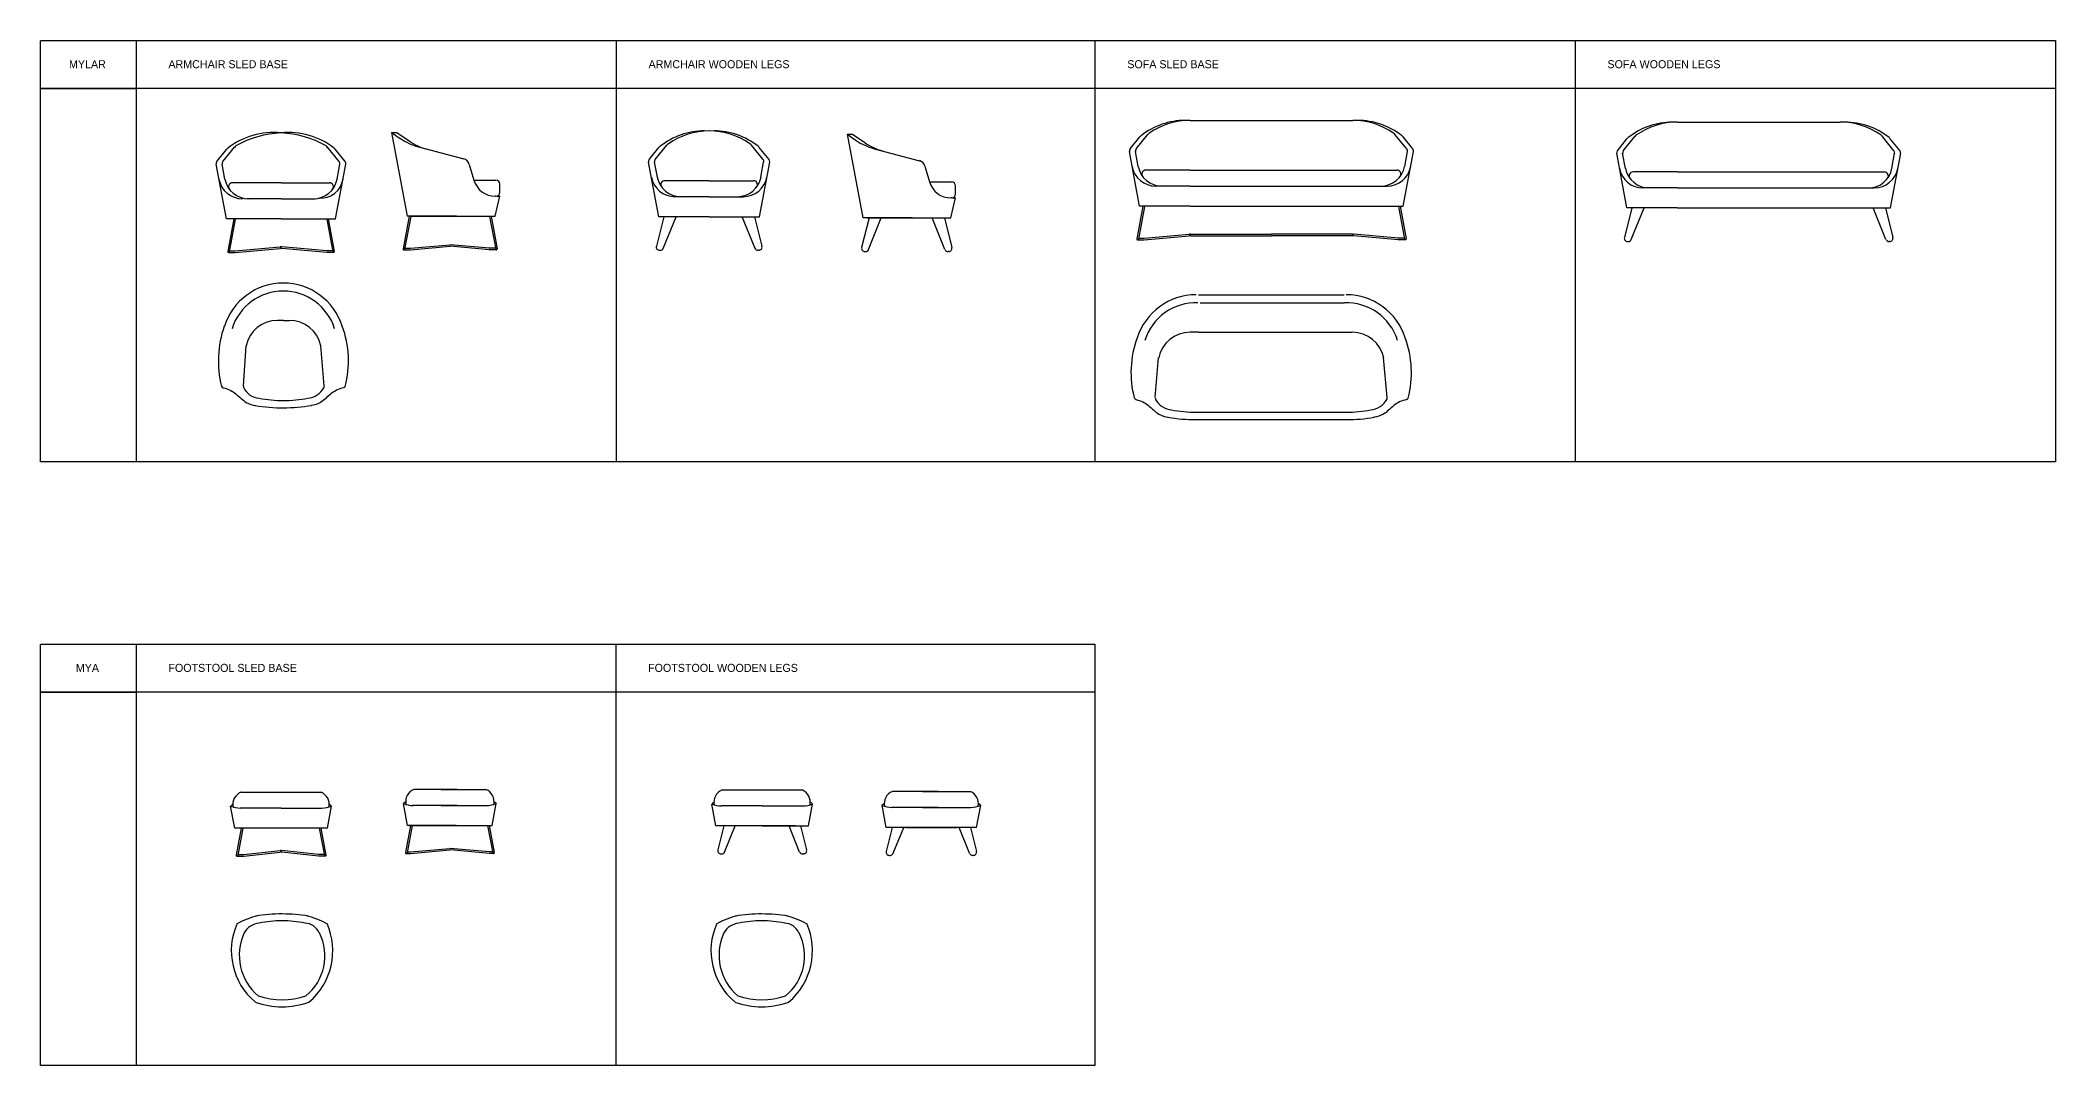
# Model space of a CAD drawing. Header units: millimetres. Extents: x 610 to 13201, y -6279 to 7398.
# Drawn here: x 610 to 13201, y -6279 to 129 of the extents above; entities that cross this region are included whole.
import ezdxf

# ---------------------------------------------------------------- set-up
doc = ezdxf.new("R2010")
doc.units = ezdxf.units.MM

# ---------------------------------------------------------------- blocks, each defined once
blk = doc.blocks.new('Table 3')
for p, q in [((3025, -2744), (3025, -109)), ((6025, -2744), (6025, -109)), ((9016, -2744), (9016, -109)), ((12016, -2744), (12016, -109)), ((2425, -409), (3025, -409)), ((15016, -409), (2425, -409)), ((3025, -2744), (3025, -2444)), ((3025, -2744), (3025, -2444))]:
    blk.add_line(p, q)
blk.add_lwpolyline([(2425, -109), (15016, -109), (15016, -2744), (2425, -2744), (2425, -111)])
at = {"char_height": 50}
for s, insert, width, attachment_point in [('MYLAR', (2719, -258), 588.19, 5), ('ARMCHAIR SLED BASE', (3225, -233), 2952.33, 1), ('ARMCHAIR WOODEN LEGS', (6225, -233), 2952.33, 1), ('SOFA SLED BASE', (9216, -233), 2952.33, 1), ('SOFA WOODEN LEGS', (12216, -233), 2952.33, 1)]:
    blk.add_mtext(s, dxfattribs=dict(at, insert=insert, width=width, attachment_point=attachment_point))
blk = doc.blocks.new('MARK Mylar sofa wooden legs Front elevation')
for p, q in [((12955, 5714), (13973, 5714)), ((12581, 5535), (12641, 5610)), ((12618, 5535), (12690, 5624)), ((14309, 5535), (14237, 5624)), ((14347, 5535), (14286, 5610)), ((12640, 5178), (12577, 5519)), ((12631, 5425), (12614, 5519)), ((14288, 5178), (14351, 5519)), ((14296, 5425), (14313, 5519)), ((12955, 5403), (12679, 5403)), ((12955, 5303), (12741, 5303)), ((12955, 5403), (13973, 5403)), ((12955, 5303), (13973, 5303)), ((13973, 5403), (14249, 5403)), ((13973, 5303), (14186, 5303)), ((12672, 5178), (12625, 4993)), ((12955, 5178), (12640, 5178)), ((12668, 4980), (12748, 5178)), ((12955, 5178), (13973, 5178)), ((13973, 5178), (14288, 5178)), ((14259, 4980), (14179, 5178)), ((14256, 5178), (14302, 4993)), ((12644, 4968), (12649, 4968)), ((14283, 4968), (14278, 4968))]:
    blk.add_line(p, q)
for centre, radius, start, end in [((12925, 5271), 443, 90, 128.507), ((12955, 5271), 443, 90, 125.0716), ((13973, 5271), 443, 54.9284, 90), ((14003, 5271), 443, 51.493, 90), ((12680, 5579), 50, 128.507, 141.1466), ((12729, 5593), 50, 125.0716, 141.1466), ((14198, 5593), 50, 38.8534, 54.9284), ((14247, 5579), 50, 38.8534, 51.493), ((12596, 5522), 20, 141.1466, 190.5208), ((12741, 5453), 150, 190.5208, 270), ((12634, 5522), 20, 141.1466, 190.5208), ((12779, 5453), 150, 190.5208, 270), ((14149, 5453), 150, 270, 349.4792), ((14186, 5453), 150, 270, 349.4792), ((14294, 5522), 20, 349.4792, 38.8534), ((14331, 5522), 20, 349.4792, 38.8534), ((12679, 5378), 25, 90, 216.8699), ((14249, 5378), 25, 323.1301, 90), ((12644, 4988), 20, 165.8639, 270), ((12649, 4988), 20, 270, 337.9145), ((14278, 4988), 20, 202.0855, 270), ((14283, 4988), 20, 270, 14.1361)]:
    blk.add_arc(centre, radius, start, end)
blk = doc.blocks.new('MARK Mylar sofa sled base Front elevation')
for p, q in [((1895, -555), (2912, -555)), ((1580, -1091), (1516, -750)), ((1520, -734), (1581, -659)), ((1571, -844), (1554, -750)), ((1558, -734), (1630, -645)), ((3249, -734), (3177, -645)), ((3287, -734), (3226, -659)), ((3227, -1091), (3291, -750)), ((3236, -844), (3253, -750)), ((1895, -866), (1619, -866)), ((1895, -866), (2912, -866)), ((2912, -866), (3188, -866)), ((1895, -966), (1681, -966)), ((1895, -966), (2912, -966)), ((2912, -966), (3126, -966)), ((1600, -1091), (1562, -1295)), ((1610, -1093), (1572, -1297)), ((1895, -1091), (1580, -1091)), ((1895, -1091), (2912, -1091)), ((2912, -1091), (3227, -1091)), ((3198, -1093), (3235, -1297)), ((3207, -1091), (3245, -1295)), ((1567, -1301), (1567, -1301)), ((1567, -1301), (1608, -1301)), ((1573, -1291), (1608, -1291)), ((1609, -1291), (1889, -1267)), ((1609, -1301), (1890, -1277)), ((1895, -1272), (1895, -1272)), ((1895, -1272), (1895, -1272)), ((1895, -1272), (1895, -1272)), ((1895, -1272), (1895, -1272)), ((1895, -1272), (1895, -1272)), ((1895, -1272), (1895, -1272)), ((1899, -1277), (2404, -1277)), ((1900, -1267), (2404, -1267)), ((2908, -1267), (2404, -1267)), ((2909, -1277), (2404, -1277)), ((3198, -1301), (2917, -1277)), ((3198, -1291), (2918, -1267)), ((3234, -1291), (3199, -1291)), ((3240, -1301), (3199, -1301)), ((3240, -1301), (3240, -1301))]:
    blk.add_line(p, q)
for centre, radius, start, end in [((1865, -998), 443, 90, 128.507), ((1895, -998), 443, 90, 125.0716), ((2912, -998), 443, 54.9284, 90), ((2942, -998), 443, 51.493, 90), ((1536, -747), 20, 141.1466, 190.5208), ((1574, -747), 20, 141.1466, 190.5208), ((1620, -690), 50, 128.507, 141.1466), ((1669, -676), 50, 125.0716, 141.1466), ((3138, -676), 50, 38.8534, 54.9284), ((3187, -690), 50, 38.8534, 51.493), ((3234, -747), 20, 349.4792, 38.8534), ((3271, -747), 20, 349.4792, 38.8534), ((1681, -816), 150, 190.5208, 270), ((1719, -816), 150, 190.5208, 270), ((1619, -891), 25, 90, 216.8699), ((3088, -816), 150, 270, 349.4792), ((3126, -816), 150, 270, 349.4792), ((3188, -891), 25, 323.1301, 90), ((1567, -1296), 5, 169.4792, 270), ((1567, -1296), 5, 270, 349.4792), ((1608, -1281), 10, 270, 274.9993), ((1608, -1291), 10, 270, 274.9993), ((1890, -1272), 5, 0, 94.9993), ((1890, -1272), 5, 274.9993, 0), ((1900, -1272), 5, 85.0007, 180), ((1900, -1272), 5, 180, 265.0007), ((2908, -1272), 5, 0, 94.9993), ((2908, -1272), 5, 274.9993, 0), ((2917, -1272), 5, 85.0007, 180), ((2917, -1272), 5, 180, 265.0007), ((3199, -1281), 10, 265.0007, 270), ((3199, -1291), 10, 265.0007, 270), ((3240, -1296), 5, 190.5208, 270), ((3240, -1296), 5, 270, 10.5208)]:
    blk.add_arc(centre, radius, start, end)
blk = doc.blocks.new('MARK Mylar armchair wooden legs Front elevation')
for p, q in [((19735, 5535), (19796, 5610)), ((19773, 5535), (19845, 5624)), ((20446, 5535), (20374, 5624)), ((20484, 5535), (20423, 5610)), ((19795, 5178), (19731, 5519)), ((19786, 5425), (19769, 5519)), ((20425, 5178), (20488, 5519)), ((20433, 5425), (20450, 5519)), ((20110, 5403), (19833, 5403)), ((20110, 5303), (19896, 5303)), ((20110, 5403), (20386, 5403)), ((20110, 5303), (20323, 5303)), ((19826, 5178), (19780, 4993)), ((20110, 5178), (19795, 5178)), ((19823, 4980), (19903, 5178)), ((20110, 5178), (20425, 5178)), ((20396, 4980), (20316, 5178)), ((20393, 5178), (20439, 4993)), ((19799, 4968), (19804, 4968)), ((20420, 4968), (20415, 4968))]:
    blk.add_line(p, q)
for centre, radius, start, end in [((20080, 5271), 443, 90, 128.507), ((20110, 5271), 443, 90, 125.0716), ((20110, 5271), 443, 54.9284, 90), ((20140, 5271), 443, 51.493, 90), ((19835, 5579), 50, 128.507, 141.1466), ((19884, 5593), 50, 125.0716, 141.1466), ((20335, 5593), 50, 38.8534, 54.9284), ((20384, 5579), 50, 38.8534, 51.493), ((19751, 5522), 20, 141.1466, 190.5208), ((19896, 5453), 150, 190.5208, 270), ((19788, 5522), 20, 141.1466, 190.5208), ((19933, 5453), 150, 190.5208, 270), ((20286, 5453), 150, 270, 349.4792), ((20323, 5453), 150, 270, 349.4792), ((20431, 5522), 20, 349.4792, 38.8534), ((20468, 5522), 20, 349.4792, 38.8534), ((19833, 5378), 25, 90, 216.8699), ((20386, 5378), 25, 323.1301, 90), ((19799, 4988), 20, 165.8639, 270), ((19804, 4988), 20, 270, 337.9145), ((20415, 4988), 20, 202.0855, 270), ((20420, 4988), 20, 270, 14.1361)]:
    blk.add_arc(centre, radius, start, end)
blk = doc.blocks.new('MARK Mylar sled base Side elevation')
for p, q in [((23672, 5727), (23770, 5203)), ((23672, 5727), (23728, 5688)), ((23672, 5727), (23706, 5727)), ((23706, 5727), (23783, 5674)), ((23841, 5637), (24124, 5562)), ((24159, 5527), (24188, 5429)), ((24188, 5428), (24325, 5428)), ((24320, 5203), (24350, 5328)), ((24325, 5328), (24322, 5328)), ((24330, 5328), (24350, 5328)), ((24350, 5353), (24350, 5403)), ((23783, 5203), (23745, 4999)), ((23793, 5201), (23755, 4997)), ((24078, 5203), (23770, 5203)), ((23797, 5203), (24261, 5203)), ((24000, 5203), (24320, 5203)), ((24286, 5201), (24324, 4997)), ((24295, 5203), (24333, 4999)), ((23750, 4993), (23750, 4993)), ((23750, 4993), (23791, 4993)), ((23756, 5003), (23791, 5003)), ((23792, 5003), (24038, 5025)), ((23792, 4993), (24039, 5015)), ((24286, 5003), (24040, 5025)), ((24286, 4993), (24040, 5015)), ((24322, 5003), (24287, 5003)), ((24328, 4993), (24287, 4993)), ((24328, 4993), (24328, 4993))]:
    blk.add_line(p, q)
for centre, radius, start, end in [((23933, 5985), 360, 235.4149, 255.17), ((23933, 5985), 360, 235.4149, 255.17), ((23987, 5970), 360, 235.4149, 255.17), ((24111, 5513), 50, 16.3652, 75.17), ((24322, 5468), 140, 196.3652, 270), ((24325, 5403), 25, 0, 90), ((24325, 5353), 25, 270, 0), ((23750, 4998), 5, 169.4792, 270), ((23750, 4998), 5, 270, 349.4792), ((23791, 5013), 10, 270, 274.9993), ((23791, 5003), 10, 270, 274.9993), ((24039, 5010), 15, 85.0007, 94.9993), ((24039, 5010), 5, 85.0007, 94.9993), ((24287, 5013), 10, 265.0007, 270), ((24287, 5003), 10, 265.0007, 270), ((24328, 4998), 5, 190.5208, 270), ((24328, 4998), 5, 270, 10.5208)]:
    blk.add_arc(centre, radius, start, end)
blk = doc.blocks.new('MARK Mylar armchair wooden legs Side elevation')
for p, q in [((26430, 6034), (26527, 5510)), ((26430, 6034), (26486, 5995)), ((26430, 6034), (26463, 6034)), ((26463, 6034), (26540, 5981)), ((26598, 5943), (26881, 5868)), ((26916, 5834), (26945, 5736)), ((26945, 5735), (27082, 5735)), ((27107, 5660), (27107, 5710)), ((27077, 5510), (27107, 5635)), ((27082, 5635), (27079, 5635)), ((27087, 5635), (27107, 5635)), ((26567, 5510), (26520, 5325)), ((26835, 5510), (26527, 5510)), ((26554, 5510), (27018, 5510)), ((26563, 5313), (26643, 5510)), ((26758, 5510), (27077, 5510)), ((27041, 5313), (26961, 5510)), ((27037, 5510), (27084, 5325)), ((26540, 5300), (26545, 5300)), ((27064, 5300), (27060, 5300))]:
    blk.add_line(p, q)
for centre, radius, start, end in [((26690, 6291), 360, 235.4149, 255.17), ((26690, 6291), 360, 235.4149, 255.17), ((26744, 6277), 360, 235.4149, 255.17), ((26868, 5820), 50, 16.3652, 75.17), ((27079, 5775), 140, 196.3652, 270), ((27082, 5710), 25, 0, 90), ((27082, 5660), 25, 270, 0), ((26540, 5320), 20, 165.8639, 270), ((26545, 5320), 20, 270, 337.9145), ((27060, 5320), 20, 202.0855, 270), ((27064, 5320), 20, 270, 14.1361)]:
    blk.add_arc(centre, radius, start, end)
blk = doc.blocks.new('MARK Mylar armchair sled base Front elevation')
for p, q in [((19708, 7293), (19769, 7369)), ((19746, 7293), (19818, 7383)), ((20473, 7293), (20401, 7383)), ((20511, 7293), (20450, 7369)), ((19768, 6936), (19704, 7277)), ((19759, 7184), (19742, 7277)), ((20451, 6936), (20515, 7277)), ((20460, 7184), (20477, 7277)), ((20110, 7161), (19807, 7161)), ((20110, 7061), (19896, 7061)), ((20110, 7161), (20412, 7161)), ((20110, 7061), (20323, 7061)), ((20110, 6936), (19768, 6936)), ((19815, 6936), (19777, 6732)), ((19824, 6934), (19786, 6730)), ((20110, 6936), (20451, 6936)), ((20395, 6934), (20433, 6730)), ((20405, 6936), (20442, 6732)), ((19782, 6726), (19782, 6726)), ((19782, 6726), (19823, 6726)), ((19788, 6736), (19823, 6736)), ((19824, 6736), (20104, 6761)), ((19824, 6726), (20105, 6751)), ((20110, 6756), (20110, 6756)), ((20110, 6756), (20110, 6756)), ((20110, 6756), (20110, 6756)), ((20110, 6756), (20110, 6756)), ((20395, 6726), (20114, 6751)), ((20395, 6736), (20115, 6761)), ((20431, 6736), (20396, 6736)), ((20437, 6726), (20396, 6726)), ((20437, 6726), (20437, 6726))]:
    blk.add_line(p, q)
for centre, radius, start, end in [((20063, 7011), 464, 84.2322, 128.0697), ((20139, 6835), 638, 92.6922, 119.2114), ((20156, 7011), 464, 51.9303, 95.7678), ((20080, 6835), 638, 60.7886, 87.3078), ((19808, 7337), 50, 128.507, 141.1466), ((19857, 7351), 50, 125.0716, 141.1466), ((20362, 7351), 50, 38.8534, 54.9284), ((20411, 7337), 50, 38.8534, 51.493), ((19724, 7281), 20, 141.1466, 190.5208), ((19869, 7211), 150, 190.5208, 270), ((19761, 7281), 20, 141.1466, 190.5208), ((19907, 7211), 150, 190.5208, 270), ((20312, 7211), 150, 270, 349.4792), ((20358, 7206), 141, 266.1536, 350.8144), ((20458, 7281), 20, 349.4792, 38.8534), ((20495, 7281), 20, 349.4792, 38.8534), ((19807, 7136), 25, 90, 216.8699), ((20412, 7136), 25, 323.1301, 90), ((19782, 6731), 5, 169.4792, 270), ((19782, 6731), 5, 270, 349.4792), ((19823, 6746), 10, 270, 274.9993), ((19823, 6736), 10, 270, 274.9993), ((20105, 6756), 5, 0, 94.9993), ((20105, 6756), 5, 274.9993, 0), ((20115, 6756), 5, 85.0007, 180), ((20115, 6756), 5, 180, 265.0007), ((20396, 6746), 10, 265.0007, 270), ((20396, 6736), 10, 265.0007, 270), ((20437, 6731), 5, 190.5208, 270), ((20437, 6731), 5, 270, 10.5208)]:
    blk.add_arc(centre, radius, start, end)
blk = doc.blocks.new('MARK Mylar armchair Plan')
for p, q in [((-972, 2232), (-1009, 2232)), ((-972, 2232), (-935, 2232)), ((-1222, 1822), (-1205, 2072)), ((-718, 1822), (-739, 2072))]:
    blk.add_line(p, q)
for centre, radius, start, end in [((-973, 2079), 386, 17.4603, 162.5397), ((-973, 2079), 336, 17.4603, 162.5397), ((-713, 1977), 666, 160.8587, 193.6958), ((-1009, 2032), 200, 90, 168.3654), ((-935, 2032), 200, 11.6346, 90), ((-1195, 1979), 629, 345.3079, 20.1376), ((-1341, 1831), 21.6, 210.987, 247.7577), ((-1202, 1820), 20, 175.1662, 205.7054), ((-1119, 1857), 111, 204.3172, 266.9606), ((-831, 1872), 127, 275.0678, 331.1972), ((-738, 1820), 20, 334.2946, 4.8338), ((-604, 1831), 21.6, 292.2423, 329.013), ((-972, 2769), 1084, 260.6473, 269.9717), ((-972, 2532), 801, 259.0358, 270), ((-972, 2532), 801, 270, 280.9642), ((-964, 2661), 975, 269.5067, 279.8742)]:
    blk.add_arc(centre, radius, start, end)
for points in [[(-1349, 1811), (-1333, 1807), (-1292, 1794), (-1247, 1754), (-1200, 1712), (-1166, 1704), (-1145, 1699)], [(-596, 1811), (-612, 1807), (-653, 1794), (-697, 1754), (-744, 1712), (-779, 1704), (-799, 1699)]]:
    blk.add_open_spline(points, degree=3, knots=[3.3408, 3.3408, 3.3408, 3.3408, 51.149372, 137.192926, 177.314032, 239.800211, 239.800211, 239.800211, 239.800211])
blk = doc.blocks.new('MARK Mylar sofa Plan')
for p, q in [((-3309, 264), (-2399, 264)), ((-3298, 214), (-2399, 214)), ((-3309, 30), (-3361, 30)), ((-3310, 30), (-3347, 30)), ((-3309, 30), (-2384, 30)), ((-2384, 30), (-2347, 30)), ((-3578, -379), (-3557, -129)), ((-2130, -379), (-2152, -129)), ((-3324, -470), (-2380, -470)), ((-3324, -516), (-2384, -516))]:
    blk.add_line(p, q)
for centre, radius, start, end in [((-3323, -122), 386, 90, 162.5397), ((-2385, -122), 386, 17.4603, 90), ((-3323, -122), 336, 88.0385, 162.5397), ((-2385, -122), 336, 17.4603, 91.9615), ((-3361, -170), 200, 90, 168.3654), ((-2347, -170), 200, 11.6346, 90), ((-3101, -222), 629, 159.8624, 194.6921), ((-2607, -222), 629, 345.3079, 20.1376), ((-3690, -371), 21.6, 210.987, 247.7577), ((-3558, -381), 20, 175.1662, 205.7054), ((-3465, -329), 127, 208.8028, 264.9322), ((-3332, 459), 975, 260.1258, 270.4933), ((-3324, 331), 801, 259.0358, 270), ((-2384, 331), 801, 270, 280.9642), ((-2376, 459), 975, 269.5067, 279.8742), ((-2243, -329), 127, 275.0678, 331.1972), ((-2150, -381), 20, 334.2946, 4.8338), ((-2016, -371), 21.6, 292.2423, 329.013)]:
    blk.add_arc(centre, radius, start, end)
for points in [[(-3699, -391), (-3684, -395), (-3643, -407), (-3599, -447), (-3552, -490), (-3517, -497), (-3497, -502)], [(-2008, -391), (-2024, -395), (-2065, -407), (-2110, -447), (-2157, -490), (-2191, -497), (-2212, -502)]]:
    blk.add_open_spline(points, degree=3, knots=[3.3408, 3.3408, 3.3408, 3.3408, 51.149372, 137.192926, 177.314032, 239.800211, 239.800211, 239.800211, 239.800211])
blk = doc.blocks.new('Table 4')
for p, q in [((1210, -6279), (1210, -3644)), ((4207, -6279), (4207, -3644)), ((610, -3944), (1210, -3944)), ((7198, -3944), (610, -3944)), ((1210, -6279), (1210, -5979)), ((1210, -6279), (1210, -5979))]:
    blk.add_line(p, q)
blk.add_lwpolyline([(610, -3644), (7198, -3644), (7198, -6279), (610, -6279), (610, -3646)])
at = {"char_height": 50}
for s, insert, width, attachment_point in [('MYA', (904, -3793), 588.19, 5), ('FOOTSTOOL SLED BASE', (1410, -3768), 2952.33, 1), ('FOOTSTOOL WOODEN LEGS', (4407, -3768), 2952.33, 1)]:
    blk.add_mtext(s, dxfattribs=dict(at, insert=insert, width=width, attachment_point=attachment_point))
blk = doc.blocks.new('MARK Mya footstool sled base Front elevation')
for p, q in [((1825, -4794), (1799, -4657)), ((1864, -4569), (2364, -4569)), ((2403, -4794), (2429, -4657)), ((2114, -4669), (1859, -4669)), ((2114, -4669), (2369, -4669)), ((2403, -4794), (1825, -4794)), ((1865, -4794), (1833, -4964)), ((1875, -4794), (1843, -4965)), ((2353, -4794), (2385, -4965)), ((2353, -4794), (2385, -4965)), ((2363, -4794), (2394, -4964)), ((2363, -4794), (2394, -4964)), ((1838, -4969), (1838, -4969)), ((1838, -4969), (1880, -4969)), ((1844, -4959), (1880, -4959)), ((1881, -4959), (2109, -4935)), ((1881, -4969), (2109, -4945)), ((2114, -4940), (2114, -4940)), ((2114, -4940), (2114, -4940)), ((2114, -4940), (2114, -4940)), ((2114, -4940), (2114, -4940)), ((2114, -4940), (2114, -4940)), ((2114, -4940), (2114, -4940)), ((2114, -4940), (2114, -4940)), ((2114, -4940), (2114, -4940)), ((2347, -4959), (2119, -4935)), ((2347, -4969), (2119, -4945)), ((2384, -4959), (2348, -4959)), ((2384, -4959), (2348, -4959)), ((2390, -4969), (2348, -4969)), ((2390, -4969), (2348, -4969)), ((2390, -4969), (2390, -4969)), ((2390, -4969), (2390, -4969))]:
    blk.add_line(p, q)
for centre, radius, start, end in [((1893, -4760), 140, 124.7929, 132.1273), ((1859, -4519), 150, 246.3018, 270), ((1895, -4646), 82.5, 112.7892, 191.9972), ((2332, -4646), 82.5, 348.0028, 67.2108), ((2369, -4519), 150, 270, 293.6982), ((2369, -4519), 150, 270, 293.6982), ((2335, -4760), 140, 47.8727, 55.2071), ((1838, -4964), 5, 169.4792, 270), ((1838, -4964), 5, 270, 349.4792), ((1880, -4949), 10, 270, 274.9993), ((1880, -4959), 10, 270, 274.9993), ((2109, -4940), 5, 0, 94.9993), ((2109, -4940), 5, 0, 94.9993), ((2109, -4940), 5, 274.9993, 0), ((2109, -4940), 5, 274.9993, 0), ((2119, -4940), 5, 85.0007, 180), ((2119, -4940), 5, 85.0007, 180), ((2119, -4940), 5, 180, 265.0007), ((2119, -4940), 5, 180, 265.0007), ((2348, -4949), 10, 265.0007, 270), ((2348, -4949), 10, 265.0007, 270), ((2348, -4959), 10, 265.0007, 270), ((2348, -4959), 10, 265.0007, 270), ((2390, -4964), 5, 190.5208, 270), ((2390, -4964), 5, 190.5208, 270), ((2390, -4964), 5, 270, 10.5208), ((2390, -4964), 5, 270, 10.5208)]:
    blk.add_arc(centre, radius, start, end)
blk = doc.blocks.new('MARK Mya footstool sled base Side elevation')
for p, q in [((2904, -4778), (2878, -4640)), ((3212, -4653), (2936, -4653)), ((3212, -4553), (2943, -4553)), ((3114, -4553), (3394, -4553)), ((3114, -4653), (3405, -4653)), ((3433, -4778), (3458, -4640)), ((2922, -4778), (2891, -4947)), ((2932, -4778), (2901, -4949)), ((3208, -4778), (2904, -4778)), ((2916, -4778), (3380, -4778)), ((2928, -4778), (3391, -4778)), ((3131, -4778), (3433, -4778)), ((3404, -4778), (3436, -4949)), ((3415, -4778), (3446, -4947)), ((2896, -4953), (2896, -4953)), ((2896, -4953), (2923, -4953)), ((2898, -4953), (2898, -4953)), ((2902, -4943), (2923, -4943)), ((2923, -4943), (3168, -4921)), ((2923, -4953), (3169, -4931)), ((3416, -4953), (3170, -4931)), ((3417, -4943), (3171, -4921)), ((3441, -4953), (3416, -4953)), ((3435, -4943), (3417, -4943)), ((3441, -4953), (3441, -4953))]:
    blk.add_line(p, q)
for centre, radius, start, end in [((2972, -4744), 140, 124.7929, 132.1273), ((2939, -4503), 150, 246.3018, 270), ((2975, -4629), 82.5, 112.7892, 191.9972), ((3362, -4629), 82.5, 348.0028, 67.2108), ((3398, -4503), 150, 270, 293.6982), ((3365, -4744), 140, 47.8727, 55.2071), ((2896, -4948), 5, 169.4792, 270), ((2896, -4948), 5, 270, 349.4792), ((3170, -4936), 15, 85.0007, 94.9993), ((3170, -4936), 5, 85.0007, 94.9993), ((3441, -4948), 5, 190.5208, 270), ((3441, -4948), 5, 270, 10.5208)]:
    blk.add_arc(centre, radius, start, end)
blk = doc.blocks.new('MARK Mya footstool Plan')
for centre, radius, start, end in [((2128, -5894), 501, 70.2395, 109.5248), ((2232, -5743), 420, 130.2003, 203.8805), ((2181, -5710), 320, 128.9068, 206.8694), ((2128, -5894), 457, 70.8835, 108.8807), ((2067, -5715), 329, 334.9494, 50.22), ((2028, -5743), 418, 336.0551, 49.9079), ((2096, -5456), 519, 241.5488, 256.9657), ((1991, -5812), 104, 204.3172, 266.9606), ((2129, -5177), 753, 259.0358, 270), ((2129, -5177), 753, 270, 280.9642), ((2261, -5797), 119, 275.0678, 331.1972), ((2163, -5456), 519, 283.0343, 298.4512), ((2129, -4954), 1019, 260.6473, 269.9717), ((2137, -5057), 916, 269.5067, 279.8742)]:
    blk.add_arc(centre, radius, start, end)
blk = doc.blocks.new('MARK Mya footstool wooden legs Front elevation')
for p, q in [((4831, -4781), (4805, -4644)), ((5120, -4656), (4865, -4656)), ((4869, -4556), (5370, -4556)), ((5120, -4656), (5383, -4656)), ((5409, -4781), (5435, -4644)), ((5120, -4781), (4831, -4781)), ((4880, -4781), (4843, -4931)), ((4885, -4944), (4951, -4781)), ((5327, -4781), (4913, -4781)), ((5120, -4781), (5409, -4781)), ((5354, -4944), (5289, -4781)), ((5360, -4781), (5397, -4931)), ((4862, -4956), (4867, -4956)), ((5378, -4956), (5373, -4956))]:
    blk.add_line(p, q)
for centre, radius, start, end in [((4899, -4747), 140, 124.7929, 132.1273), ((4865, -4506), 150, 246.3018, 270), ((4901, -4632), 82.5, 112.7892, 191.9972), ((5338, -4632), 82.5, 348.0028, 67.2108), ((5375, -4506), 150, 270, 293.6982), ((5375, -4506), 150, 270, 293.6982), ((5341, -4747), 140, 47.8727, 55.2071), ((4862, -4936), 20, 165.8639, 270), ((4867, -4936), 20, 270, 337.9145), ((5373, -4936), 20, 202.0855, 270), ((5378, -4936), 20, 270, 14.1361)]:
    blk.add_arc(centre, radius, start, end)
blk = doc.blocks.new('MARK Mya footstool wooden legs Side elevation')
for p, q in [((6071, -4790), (6046, -4652)), ((6397, -4565), (6110, -4565)), ((6299, -4565), (6597, -4565)), ((6636, -4790), (6662, -4652)), ((6397, -4665), (6106, -4665)), ((6299, -4665), (6601, -4665)), ((6636, -4790), (6071, -4790)), ((6110, -4790), (6072, -4940)), ((6115, -4952), (6181, -4790)), ((6195, -4790), (6512, -4790)), ((6593, -4952), (6527, -4790)), ((6598, -4790), (6635, -4940)), ((6091, -4965), (6096, -4965)), ((6616, -4965), (6611, -4965))]:
    blk.add_line(p, q)
for centre, radius, start, end in [((6139, -4755), 140, 124.7929, 132.1273), ((6106, -4515), 150, 246.3018, 270), ((6142, -4641), 82.5, 112.7892, 191.9972), ((6565, -4641), 82.5, 348.0028, 67.2108), ((6601, -4515), 150, 270, 293.6982), ((6568, -4755), 140, 47.8727, 55.2071), ((6091, -4945), 20, 165.8639, 270), ((6096, -4945), 20, 270, 337.9145), ((6611, -4945), 20, 202.0855, 270), ((6616, -4945), 20, 270, 14.1361)]:
    blk.add_arc(centre, radius, start, end)

msp = doc.modelspace()

# ---------------------------------------------------------------- block references
for name, p in [('Table 3', (-1815, 238)), ('MARK Mylar sofa sled base Front elevation', (5898, 184)), ('MARK Mylar armchair sled base Front elevation', (-17996, -7922)), ('MARK Mylar sled base Side elevation', (-20869, -6173)), ('MARK Mylar armchair wooden legs Front elevation', (-15321, -6151)), ('MARK Mylar armchair wooden legs Side elevation', (-20779, -6491)), ('MARK Mylar sofa wooden legs Front elevation', (-2118, -6096)), ('MARK Mylar armchair Plan', (3101, -3853)), ('MARK Mylar sofa Plan', (11154, -1725)), ('Table 4', (0, 0)), ('MARK Mya footstool sled base Front elevation', (0, 0)), ('MARK Mya footstool sled base Side elevation', (0, 0)), ('MARK Mya footstool wooden legs Front elevation', (0, 0)), ('MARK Mya footstool wooden legs Side elevation', (-177, 0))]:
    msp.add_blockref(name, p)
at = {"rotation": 180}
for p in [(4249, -11304), (7246, -11304)]:
    msp.add_blockref('MARK Mya footstool Plan', p, dxfattribs=at)

doc.saveas('drawing.dxf')
